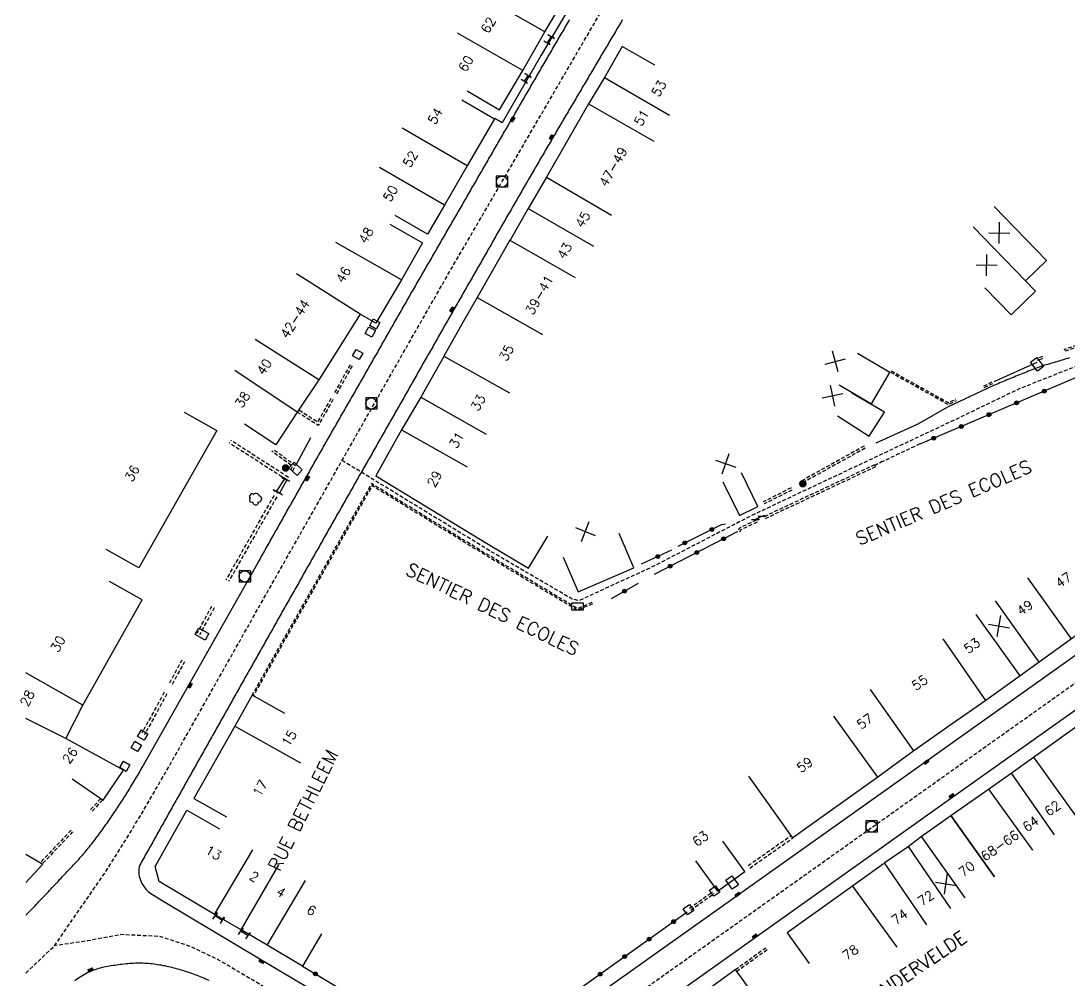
# Model space of a CAD drawing. Header units: millimetres. Extents: x 155999 to 157001, y 123000 to 124001.
# Drawn here: x 155999.3 to 156138.7, y 123463.9 to 123591.4 of the extents above; entities that cross this region are included whole.
import ezdxf
from ezdxf.enums import TextEntityAlignment as Align

# ---------------------------------------------------------------- set-up
doc = ezdxf.new("R2010")
doc.units = ezdxf.units.MM
doc.linetypes.add('DASHED', pattern=[0.75, 0.5, -0.25])
doc.layers.get('0').update_dxf_attribs({"linetype": 'CONTINUOUS'})
for name, color, linetype in [('W0001', 6, 'DASHED'), ('W0008', 7, 'CONTINUOUS'), ('W0017', 7, 'CONTINUOUS'), ('W0100', 7, 'CONTINUOUS'), ('W0105', 7, 'CONTINUOUS'), ('W0112', 1, 'DASHED'), ('W0300', 7, 'CONTINUOUS'), ('W0322', 7, 'CONTINUOUS'), ('W0400', 7, 'CONTINUOUS'), ('W0420', 7, 'CONTINUOUS'), ('W0989', 7, 'CONTINUOUS'), ('W0991', 7, 'CONTINUOUS'), ('W1102', 7, 'CONTINUOUS'), ('W1471', 7, 'CONTINUOUS'), ('W1473', 7, 'CONTINUOUS')]:
    doc.layers.add(name, color=color, linetype=linetype)
doc.styles.get("Standard").update_dxf_attribs({"font": 'romans.shx', "width": 0.85})

# ---------------------------------------------------------------- blocks, each defined once
blk = doc.blocks.new('T400')
for p, q in [((-0.15, 0.3), (0.15, 0.3)), ((-0.15, -0.25), (-0.15, 0.3)), ((-0.15, 0.15), (0.15, 0.15)), ((-0.15, 0), (0.15, 0)), ((0.15, 0.3), (0.15, -0.25)), ((-0.15, -0.15), (0.15, -0.15)), ((-0.15, -0.25), (-0.15, -0.3)), ((-0.15, -0.3), (0.15, -0.3)), ((0.15, -0.3), (0.15, -0.25))]:
    blk.add_line(p, q)
blk = doc.blocks.new('t112o')
at = {"color": 0, "linetype": 'Continuous'}
for p, q in [((-0.5, 0.5), (0.5, 0.5)), ((-0.5, -0.5), (-0.5, 0.5)), ((0.5, 0.5), (0.5, -0.5)), ((0.5, -0.5), (-0.5, -0.5))]:
    blk.add_line(p, q, dxfattribs=at)
blk = doc.blocks.new('T420')
for p, q in [((0.75, 0.75), (-0.75, 0.75)), ((-0.75, 0.75), (-0.75, -0.75)), ((0.75, 0.75), (0.75, -0.75)), ((0.75, -0.75), (-0.75, -0.75))]:
    blk.add_line(p, q)
blk.add_ellipse((0, 0), major_axis=(-0.53, 0.53), ratio=1, start_param=3.926991, end_param=10.210176)
blk = doc.blocks.new('t105o')
for p, q in [((-0.5, 0), (0.5, 0)), ((0.5, 0), (0.2, 0.1)), ((0.5, 0), (0.2, -0.1))]:
    blk.add_line(p, q)
blk = doc.blocks.new('T300')
for p, q in [((-0.8, 0.51), (-0.86, 0.34)), ((-0.86, 0.34), (-0.86, 0.17)), ((-0.86, 0.17), (-0.74, 0.06)), ((-0.69, 0.63), (-0.8, 0.51)), ((-0.8, -0.06), (-0.74, 0.06)), ((-0.74, 0.06), (-0.69, 0.11)), ((-0.57, 0.69), (-0.69, 0.63)), ((-0.46, 0.69), (-0.57, 0.69)), ((-0.29, 0.63), (-0.46, 0.69)), ((-0.29, 0.63), (-0.17, 0.74)), ((-0.23, 0.57), (-0.29, 0.63)), ((-0.17, 0.74), (-0.06, 0.8)), ((-0.06, 0.8), (0.06, 0.8)), ((0.06, 0.8), (0.23, 0.74)), ((0.23, 0.74), (0.34, 0.63)), ((0.34, 0.63), (0.4, 0.51)), ((0.46, 0.46), (0.34, 0.46)), ((0.4, 0.51), (0.4, 0.46)), ((0.57, 0.4), (0.46, 0.46)), ((0.57, 0.4), (0.69, 0.29)), ((0.69, 0.29), (0.74, 0.17)), ((0.74, 0.06), (0.69, -0.17)), ((0.74, 0.17), (0.74, 0.06)), ((-0.8, -0.17), (-0.8, -0.06)), ((-0.8, -0.23), (-0.8, -0.17)), ((-0.74, -0.34), (-0.8, -0.23)), ((-0.69, -0.4), (-0.74, -0.34)), ((-0.51, -0.46), (-0.69, -0.4)), ((-0.4, -0.46), (-0.51, -0.46)), ((-0.4, -0.46), (-0.34, -0.46)), ((-0.34, -0.46), (-0.34, -0.4)), ((-0.34, -0.51), (-0.34, -0.46)), ((-0.29, -0.63), (-0.34, -0.51)), ((-0.17, -0.74), (-0.29, -0.63)), ((-0.06, -0.8), (-0.17, -0.74)), ((0.06, -0.8), (-0.06, -0.8)), ((0.17, -0.74), (0.06, -0.8)), ((0.23, -0.69), (0.17, -0.74)), ((0.29, -0.46), (0.23, -0.46)), ((0.29, -0.63), (0.23, -0.69)), ((0.46, -0.4), (0.29, -0.46)), ((0.34, -0.51), (0.29, -0.63)), ((0.34, -0.51), (0.34, -0.46)), ((0.57, -0.34), (0.46, -0.4)), ((0.63, -0.29), (0.57, -0.34)), ((0.69, -0.17), (0.63, -0.29))]:
    blk.add_line(p, q)
blk = doc.blocks.new('t322o')
at = {"color": 0, "linetype": 'Continuous'}
for radius in [0.25, 0.15]:
    blk.add_circle((0, 0), radius, dxfattribs=at)
blk = doc.blocks.new('t991o')
at = {"color": 0, "linetype": 'Continuous'}
for p, q in [((-1, 1), (1, -1)), ((-1, -1), (1, 1))]:
    blk.add_line(p, q, dxfattribs=at)
blk = doc.blocks.new('T1471')
at = {"color": 0, "linetype": 'Continuous', "flags": 128}
blk.add_lwpolyline([(-0.75, -0.5), (-0.75, 0.5), (0.75, 0.5), (0.75, -0.5), (-0.75, -0.5)], dxfattribs=at)
blk = doc.blocks.new('T1473')
at = {"color": 0, "linetype": 'Continuous', "const_width": 0.5, "flags": 128}
blk.add_lwpolyline([(-0.25, 0, 1), (0.25, 0, 1)], format="xyb", close=True, dxfattribs=at)

msp = doc.modelspace()

# ---------------------------------------------------------------- linework, layer by layer
at = {"layer": 'W0001', "flags": 128}
for points in [[(156000, 123464.8), (156000.07, 123464.88), (156003.8, 123468.44), (156010.58, 123478.25), (156013.06, 123482.19), (156015.21, 123485.69), (156018.73, 123491.77), (156024.06, 123501.22), (156033.45, 123517.84), (156046.12, 123540.17), (156056.33, 123558.06), (156080.98, 123600.37), (156091, 123617.15), (156099.04, 123630.44), (156106.08, 123642.04), (156113.26, 123653.99), (156118.67, 123663.76), (156124.94, 123675.31), (156139.01, 123701.24), (156142.11, 123706.91), (156145.39, 123712.49), (156149.14, 123718.28), (156153.8, 123725.22), (156164.74, 123741.44), (156186.13, 123773.16), (156188.6, 123776.47), (156193.54, 123781.4), (156214.98, 123801.5), (156232.96, 123818.35)], [(156061.06, 123445.58), (156069.87, 123453.91), (156193.45, 123541.7), (156202.75, 123548.31), (156211.27, 123554.37), (156222.01, 123563.18), (156249.17, 123586.08), (156329.68, 123654.66)], [(156389.19, 123581.21), (156352.16, 123537.76), (156342.91, 123528.25), (156332.6, 123516.46), (156321.86, 123503.27), (156320.06, 123501.84), (156317.56, 123500.25), (156295.53, 123488.51), (156276.03, 123478.06), (156244.54, 123461.18), (156233.83, 123455.43), (156229.09, 123452.89), (156223.38, 123448.91), (156216.25, 123443.87), (156209.17, 123438.65), (156198.48, 123429.75), (156190.7, 123423.37), (156172.83, 123412.22), (156169.44, 123411.24), (156164.87, 123411.21), (156162.29, 123411.8), (156103.11, 123425.46), (156099.05, 123426.52), (156069.15, 123440.79), (156025.55, 123466.58), (156021.83, 123468.35), (156017.82, 123469.66), (156012.61, 123469.91), (156008.18, 123469.07), (156003.8, 123468.44)], [(156208.88, 123552.67), (156201.54, 123561.05), (156195.98, 123566.94), (156193.19, 123569.89), (156182.83, 123578.07), (156181.57, 123577.31), (156179.66, 123575.18), (156177.1, 123571.96), (156173.87, 123567.65), (156171.36, 123563.89), (156168.75, 123560.34), (156166.75, 123557.79), (156165.67, 123556.54), (156162.19, 123554.42), (156144.2, 123547.29), (156132.05, 123542.47), (156123.4, 123538.31), (156096.77, 123525.77), (156083.06, 123518.7), (156073.49, 123514.3), (156072.64, 123514.52), (156062.33, 123520.55), (156042.02, 123532.96)]]:
    msp.add_lwpolyline(points, dxfattribs=at)
at = {"layer": 'W0008', "flags": 128}
for points in [[(156000, 123472.49), (156000.86, 123473.4), (156001.04, 123473.58), (156001.21, 123473.76), (156001.39, 123473.94), (156001.56, 123474.12), (156001.73, 123474.3), (156001.91, 123474.48), (156002.08, 123474.66), (156002.25, 123474.85), (156002.42, 123475.03), (156002.6, 123475.21), (156002.77, 123475.39), (156002.94, 123475.57), (156003.11, 123475.76), (156003.29, 123475.94), (156003.46, 123476.12), (156003.63, 123476.3), (156003.8, 123476.49), (156003.97, 123476.67), (156004.14, 123476.85), (156004.31, 123477.04), (156004.48, 123477.22), (156004.66, 123477.41), (156004.82, 123477.58), (156004.99, 123477.76), (156005.16, 123477.94), (156005.33, 123478.12), (156005.5, 123478.3), (156005.67, 123478.48), (156005.83, 123478.66), (156006, 123478.84), (156006.17, 123479.01), (156006.34, 123479.19), (156006.51, 123479.37), (156006.67, 123479.55), (156006.84, 123479.73), (156007.01, 123479.92), (156007.17, 123480.1), (156007.33, 123480.28), (156007.5, 123480.47), (156007.66, 123480.65), (156007.82, 123480.84), (156007.98, 123481.03), (156008.13, 123481.22), (156008.29, 123481.41), (156008.44, 123481.6), (156008.59, 123481.79), (156008.75, 123481.98), (156008.9, 123482.17), (156009.05, 123482.37), (156009.2, 123482.56), (156009.34, 123482.76), (156009.49, 123482.95), (156009.64, 123483.15), (156009.78, 123483.35), (156009.93, 123483.54), (156010.07, 123483.74), (156010.22, 123483.94), (156010.36, 123484.14), (156010.5, 123484.34), (156010.64, 123484.54), (156010.78, 123484.74), (156010.92, 123484.94), (156011.06, 123485.14), (156011.2, 123485.34), (156011.34, 123485.55), (156011.48, 123485.75), (156011.61, 123485.95), (156011.75, 123486.16), (156011.89, 123486.37), (156012.03, 123486.58), (156012.17, 123486.79), (156012.31, 123486.99), (156012.45, 123487.2), (156012.58, 123487.41), (156012.72, 123487.63), (156012.86, 123487.84), (156012.99, 123488.05), (156013.13, 123488.26), (156013.26, 123488.47), (156013.39, 123488.68), (156013.53, 123488.9), (156013.66, 123489.11), (156013.79, 123489.32), (156013.92, 123489.54), (156014.05, 123489.75), (156014.18, 123489.97), (156014.31, 123490.18), (156014.44, 123490.4), (156014.57, 123490.61), (156014.7, 123490.83), (156014.82, 123491.04), (156014.95, 123491.26), (156015.08, 123491.48), (156015.2, 123491.69), (156015.33, 123491.91), (156015.45, 123492.13), (156030.89, 123519.41), (156031.01, 123519.63), (156031.13, 123519.85), (156031.25, 123520.07), (156031.38, 123520.29), (156031.5, 123520.51), (156031.62, 123520.73), (156031.75, 123520.95), (156031.87, 123521.17), (156031.99, 123521.39), (156032.11, 123521.61), (156032.24, 123521.83), (156032.36, 123522.04), (156032.48, 123522.26), (156032.61, 123522.48), (156032.73, 123522.7), (156032.85, 123522.92), (156032.98, 123523.14), (156033.1, 123523.36), (156033.22, 123523.58), (156033.35, 123523.8), (156033.47, 123524.02), (156033.59, 123524.24), (156033.72, 123524.46), (156033.84, 123524.68), (156033.96, 123524.89), (156034.09, 123525.11), (156034.21, 123525.33), (156034.33, 123525.55), (156034.46, 123525.77), (156034.58, 123525.99), (156034.7, 123526.21), (156034.83, 123526.43), (156034.95, 123526.65), (156035.07, 123526.87), (156035.2, 123527.08), (156035.32, 123527.3), (156035.45, 123527.52), (156035.57, 123527.74), (156035.69, 123527.96), (156035.82, 123528.18), (156035.94, 123528.4), (156036.06, 123528.62), (156036.19, 123528.84), (156036.31, 123529.06), (156036.44, 123529.27), (156036.56, 123529.49), (156036.68, 123529.71), (156036.81, 123529.93), (156036.93, 123530.15), (156037.06, 123530.37), (156037.18, 123530.59), (156037.3, 123530.81), (156037.43, 123531.02), (156037.55, 123531.24), (156037.68, 123531.46), (156037.8, 123531.68), (156037.92, 123531.9), (156038.05, 123532.12), (156038.17, 123532.33), (156038.29, 123532.55), (156038.42, 123532.77), (156038.54, 123532.98), (156038.66, 123533.2), (156038.79, 123533.42), (156038.91, 123533.64), (156039.03, 123533.85), (156039.16, 123534.07), (156039.28, 123534.29), (156039.41, 123534.5), (156039.53, 123534.72), (156039.65, 123534.94), (156039.78, 123535.15), (156039.9, 123535.37), (156040.02, 123535.59), (156040.15, 123535.81), (156040.27, 123536.02), (156040.4, 123536.24), (156040.52, 123536.46), (156040.64, 123536.67), (156040.77, 123536.89), (156040.89, 123537.11), (156041.02, 123537.32), (156041.14, 123537.54), (156041.26, 123537.76), (156041.39, 123537.97), (156041.51, 123538.19), (156041.64, 123538.41), (156041.76, 123538.62), (156041.88, 123538.84), (156042.01, 123539.06), (156042.13, 123539.27), (156042.26, 123539.49), (156042.38, 123539.71), (156042.5, 123539.92), (156042.63, 123540.14), (156042.75, 123540.36), (156042.88, 123540.57), (156043, 123540.79), (156043.13, 123541.01), (156043.25, 123541.23), (156043.37, 123541.44), (156043.5, 123541.66), (156043.62, 123541.88), (156043.75, 123542.09), (156043.87, 123542.31), (156043.99, 123542.53), (156044.12, 123542.74), (156044.24, 123542.96), (156044.37, 123543.18), (156044.49, 123543.39), (156044.61, 123543.61), (156044.74, 123543.83), (156044.86, 123544.04), (156044.99, 123544.26), (156045.11, 123544.48), (156045.24, 123544.69), (156045.36, 123544.91), (156045.48, 123545.13), (156045.61, 123545.34), (156045.73, 123545.56), (156045.85, 123545.78), (156045.98, 123545.99), (156046.1, 123546.21), (156046.22, 123546.43), (156046.35, 123546.64), (156046.47, 123546.86), (156046.59, 123547.07), (156046.72, 123547.29), (156046.84, 123547.5), (156046.96, 123547.72), (156047.09, 123547.94), (156047.21, 123548.15), (156047.33, 123548.37), (156047.46, 123548.58), (156047.58, 123548.8), (156047.7, 123549.02), (156047.82, 123549.23), (156047.95, 123549.45), (156048.07, 123549.66), (156048.19, 123549.88), (156048.32, 123550.1), (156048.44, 123550.31), (156048.56, 123550.53), (156048.69, 123550.74), (156048.81, 123550.96), (156048.93, 123551.17), (156049.05, 123551.39), (156049.18, 123551.61), (156049.3, 123551.82), (156049.42, 123552.04), (156049.55, 123552.25), (156049.67, 123552.47), (156049.79, 123552.68), (156049.92, 123552.9), (156050.04, 123553.12), (156050.16, 123553.33), (156050.29, 123553.55), (156050.41, 123553.76), (156050.53, 123553.98), (156050.66, 123554.19), (156050.78, 123554.41), (156050.91, 123554.62), (156051.03, 123554.84), (156051.15, 123555.06), (156051.28, 123555.27), (156051.4, 123555.49), (156051.53, 123555.7), (156051.65, 123555.92), (156051.78, 123556.14), (156051.9, 123556.35), (156052.03, 123556.57), (156052.15, 123556.78), (156052.28, 123557), (156052.4, 123557.22), (156052.53, 123557.43), (156052.65, 123557.65), (156052.77, 123557.87), (156052.9, 123558.08), (156053.02, 123558.3), (156053.15, 123558.52), (156053.27, 123558.73), (156053.4, 123558.95), (156053.52, 123559.16), (156053.65, 123559.38), (156053.77, 123559.6), (156053.9, 123559.81), (156054.02, 123560.03), (156054.15, 123560.25), (156054.27, 123560.46), (156054.4, 123560.68), (156054.52, 123560.89), (156054.65, 123561.11), (156054.77, 123561.33), (156054.9, 123561.54), (156055.02, 123561.76), (156055.14, 123561.98), (156055.27, 123562.19), (156055.39, 123562.41), (156055.52, 123562.62), (156055.64, 123562.84), (156055.77, 123563.06), (156055.89, 123563.27), (156056.02, 123563.49), (156056.14, 123563.71), (156056.27, 123563.92), (156056.39, 123564.14), (156056.52, 123564.35), (156056.64, 123564.57), (156056.77, 123564.79), (156056.89, 123565), (156057.02, 123565.22), (156057.14, 123565.44), (156057.27, 123565.65), (156057.39, 123565.87), (156057.52, 123566.08), (156057.64, 123566.3), (156057.77, 123566.52), (156057.89, 123566.73), (156058.02, 123566.95), (156058.14, 123567.17), (156058.26, 123567.38), (156058.39, 123567.6), (156058.51, 123567.81), (156058.64, 123568.03), (156058.76, 123568.25), (156058.89, 123568.46), (156059.01, 123568.68), (156059.14, 123568.9), (156059.26, 123569.11), (156059.39, 123569.33), (156059.51, 123569.54), (156059.64, 123569.76), (156059.76, 123569.98), (156059.89, 123570.19), (156060.01, 123570.41), (156060.14, 123570.62), (156060.26, 123570.84), (156060.39, 123571.06), (156060.51, 123571.27), (156060.64, 123571.49), (156060.76, 123571.71), (156060.89, 123571.92), (156061.01, 123572.14), (156061.14, 123572.35), (156061.26, 123572.57), (156061.39, 123572.79), (156061.51, 123573), (156061.64, 123573.22), (156061.76, 123573.43), (156061.89, 123573.65), (156062.01, 123573.87), (156062.14, 123574.08), (156062.26, 123574.3), (156062.39, 123574.52), (156062.51, 123574.73), (156062.64, 123574.95), (156062.76, 123575.16), (156062.89, 123575.38), (156063.01, 123575.6), (156063.14, 123575.81), (156063.26, 123576.03), (156063.39, 123576.24), (156063.51, 123576.46), (156063.64, 123576.68), (156063.76, 123576.89), (156063.89, 123577.11), (156064.01, 123577.32), (156064.14, 123577.54), (156064.26, 123577.76), (156064.39, 123577.97), (156064.51, 123578.19), (156064.64, 123578.4), (156064.76, 123578.62), (156064.89, 123578.84), (156065.02, 123579.05), (156065.14, 123579.27), (156065.27, 123579.48), (156065.39, 123579.7), (156065.52, 123579.92), (156065.64, 123580.13), (156065.77, 123580.35), (156065.89, 123580.56), (156066.02, 123580.78), (156066.14, 123581), (156066.27, 123581.21), (156066.39, 123581.43), (156066.52, 123581.64), (156066.64, 123581.86), (156066.77, 123582.08), (156066.89, 123582.29), (156067.02, 123582.51), (156067.14, 123582.72), (156067.27, 123582.94), (156067.4, 123583.16), (156067.52, 123583.37), (156067.65, 123583.59), (156067.77, 123583.8), (156067.9, 123584.02), (156068.02, 123584.24), (156068.15, 123584.45), (156068.27, 123584.67), (156068.4, 123584.88), (156068.52, 123585.1), (156068.65, 123585.32), (156068.77, 123585.53), (156068.9, 123585.75), (156069.03, 123585.96), (156069.15, 123586.18), (156069.28, 123586.39), (156069.4, 123586.61), (156069.53, 123586.83), (156069.65, 123587.04), (156069.78, 123587.26), (156069.9, 123587.47), (156070.03, 123587.69), (156070.16, 123587.91), (156070.28, 123588.12), (156070.41, 123588.34), (156070.53, 123588.55), (156070.66, 123588.77), (156070.78, 123588.98), (156070.91, 123589.2), (156071.03, 123589.42), (156071.16, 123589.63), (156071.29, 123589.85), (156071.41, 123590.06), (156071.54, 123590.28), (156071.66, 123590.49), (156071.79, 123590.71), (156071.91, 123590.93), (156072.04, 123591.14), (156072.17, 123591.36), (156072.29, 123591.57)], [(156079.29, 123591.54), (156079.17, 123591.33), (156079.04, 123591.11), (156078.91, 123590.9), (156078.79, 123590.68), (156078.66, 123590.47), (156078.53, 123590.26), (156078.41, 123590.04), (156078.28, 123589.83), (156078.15, 123589.61), (156078.02, 123589.4), (156077.9, 123589.18), (156077.77, 123588.97), (156077.64, 123588.76), (156077.52, 123588.54), (156077.39, 123588.33), (156077.26, 123588.11), (156077.14, 123587.9), (156077.01, 123587.69), (156076.88, 123587.47), (156076.76, 123587.26), (156076.63, 123587.04), (156076.5, 123586.83), (156076.38, 123586.61), (156076.25, 123586.4), (156076.12, 123586.19), (156076, 123585.97), (156075.87, 123585.76), (156075.74, 123585.54), (156075.62, 123585.33), (156075.49, 123585.12), (156075.37, 123584.9), (156075.24, 123584.69), (156075.11, 123584.47), (156074.99, 123584.26), (156074.86, 123584.04), (156074.73, 123583.83), (156074.61, 123583.62), (156074.48, 123583.4), (156074.35, 123583.19), (156074.23, 123582.97), (156074.1, 123582.76), (156073.97, 123582.54), (156073.85, 123582.33), (156073.72, 123582.11), (156073.59, 123581.9), (156073.47, 123581.69), (156073.34, 123581.47), (156073.21, 123581.26), (156073.09, 123581.04), (156072.96, 123580.83), (156072.83, 123580.61), (156072.71, 123580.4), (156072.58, 123580.19), (156072.45, 123579.97), (156072.33, 123579.76), (156072.2, 123579.54), (156072.08, 123579.33), (156071.95, 123579.11), (156071.82, 123578.9), (156071.7, 123578.68), (156071.57, 123578.47), (156071.44, 123578.25), (156071.32, 123578.04), (156071.19, 123577.83), (156071.07, 123577.61), (156070.94, 123577.4), (156070.81, 123577.18), (156070.69, 123576.97), (156070.56, 123576.75), (156070.44, 123576.54), (156070.31, 123576.32), (156070.18, 123576.11), (156070.06, 123575.89), (156069.93, 123575.68), (156069.81, 123575.46), (156069.68, 123575.25), (156069.55, 123575.03), (156069.43, 123574.82), (156069.3, 123574.6), (156069.18, 123574.39), (156069.05, 123574.17), (156068.93, 123573.96), (156068.8, 123573.74), (156068.68, 123573.53), (156068.55, 123573.31), (156068.42, 123573.1), (156068.3, 123572.88), (156068.17, 123572.67), (156068.05, 123572.45), (156067.92, 123572.24), (156067.8, 123572.02), (156067.67, 123571.81), (156067.55, 123571.59), (156067.42, 123571.38), (156067.3, 123571.16), (156067.17, 123570.94), (156067.05, 123570.73), (156066.92, 123570.51), (156066.79, 123570.29), (156066.67, 123570.08), (156066.54, 123569.86), (156066.42, 123569.64), (156066.29, 123569.42), (156066.17, 123569.21), (156066.04, 123568.99), (156065.92, 123568.77), (156065.79, 123568.56), (156065.67, 123568.34), (156065.54, 123568.12), (156065.41, 123567.91), (156065.29, 123567.69), (156065.16, 123567.47), (156065.04, 123567.25), (156064.91, 123567.04), (156064.79, 123566.82), (156064.66, 123566.6), (156064.54, 123566.38), (156064.41, 123566.17), (156064.29, 123565.95), (156064.16, 123565.73), (156064.04, 123565.52), (156063.91, 123565.3), (156063.79, 123565.08), (156063.66, 123564.86), (156063.54, 123564.65), (156063.41, 123564.43), (156063.29, 123564.21), (156063.16, 123563.99), (156063.04, 123563.78), (156062.92, 123563.56), (156062.79, 123563.34), (156062.67, 123563.12), (156062.54, 123562.91), (156062.42, 123562.69), (156062.29, 123562.47), (156062.17, 123562.25), (156062.04, 123562.04), (156061.92, 123561.82), (156061.79, 123561.6), (156061.67, 123561.38), (156061.54, 123561.17), (156061.42, 123560.95), (156061.3, 123560.73), (156061.17, 123560.51), (156061.05, 123560.3), (156060.92, 123560.08), (156060.8, 123559.86), (156060.67, 123559.64), (156060.55, 123559.43), (156060.42, 123559.21), (156060.3, 123558.99), (156060.18, 123558.77), (156060.05, 123558.56), (156059.93, 123558.34), (156059.8, 123558.12), (156059.68, 123557.9), (156059.55, 123557.69), (156059.43, 123557.47), (156059.31, 123557.25), (156059.18, 123557.03), (156059.06, 123556.81), (156058.93, 123556.6), (156058.81, 123556.38), (156058.68, 123556.16), (156058.56, 123555.94), (156058.44, 123555.73), (156058.31, 123555.51), (156058.19, 123555.29), (156058.06, 123555.07), (156057.94, 123554.86), (156057.81, 123554.64), (156057.69, 123554.42), (156057.57, 123554.2), (156057.44, 123553.98), (156057.32, 123553.77), (156057.19, 123553.55), (156057.07, 123553.33), (156056.94, 123553.11), (156056.82, 123552.9), (156056.7, 123552.68), (156056.57, 123552.46), (156056.45, 123552.24), (156056.32, 123552.03), (156056.2, 123551.81), (156056.07, 123551.59), (156055.95, 123551.37), (156055.82, 123551.15), (156055.7, 123550.93), (156055.57, 123550.71), (156055.45, 123550.5), (156055.32, 123550.28), (156055.2, 123550.06), (156055.07, 123549.84), (156054.95, 123549.62), (156054.82, 123549.4), (156054.7, 123549.18), (156054.57, 123548.96), (156054.45, 123548.74), (156054.32, 123548.52), (156054.2, 123548.3), (156054.08, 123548.08), (156053.95, 123547.86), (156053.83, 123547.64), (156053.7, 123547.42), (156053.58, 123547.2), (156053.45, 123546.98), (156053.33, 123546.76), (156053.2, 123546.54), (156053.08, 123546.33), (156052.95, 123546.11), (156052.83, 123545.89), (156052.7, 123545.67), (156052.58, 123545.45), (156052.45, 123545.23), (156052.33, 123545.01), (156052.2, 123544.79), (156052.08, 123544.57), (156051.96, 123544.35), (156051.83, 123544.13), (156051.71, 123543.91), (156051.58, 123543.69), (156051.46, 123543.47), (156051.33, 123543.25), (156051.21, 123543.04), (156051.09, 123542.82), (156050.96, 123542.6), (156050.84, 123542.38), (156050.71, 123542.17), (156050.59, 123541.95), (156050.47, 123541.73), (156050.34, 123541.51), (156050.22, 123541.3), (156050.1, 123541.08), (156049.97, 123540.86), (156049.85, 123540.64), (156049.72, 123540.42), (156049.6, 123540.21), (156049.48, 123539.99), (156049.35, 123539.77), (156049.23, 123539.55), (156049.11, 123539.34), (156048.98, 123539.12), (156048.86, 123538.9), (156048.73, 123538.68), (156048.61, 123538.47), (156048.49, 123538.25), (156048.36, 123538.03), (156048.24, 123537.81), (156048.12, 123537.6), (156047.99, 123537.38), (156047.87, 123537.16), (156047.74, 123536.94), (156047.62, 123536.73), (156047.5, 123536.51), (156047.37, 123536.29), (156047.25, 123536.07), (156047.13, 123535.86), (156047, 123535.64), (156046.88, 123535.42), (156046.75, 123535.2), (156046.63, 123534.99), (156046.51, 123534.77), (156046.38, 123534.55), (156046.26, 123534.33), (156046.14, 123534.11), (156046.01, 123533.9), (156045.89, 123533.68), (156045.76, 123533.46), (156045.64, 123533.24), (156045.52, 123533.03), (156045.39, 123532.81), (156045.27, 123532.59), (156045.15, 123532.37), (156045.02, 123532.16), (156044.9, 123531.94), (156044.77, 123531.72), (156044.65, 123531.5), (156044.53, 123531.29), (156044.4, 123531.07), (156044.28, 123530.85), (156044.16, 123530.63), (156044.03, 123530.42), (156043.91, 123530.2), (156043.78, 123529.98), (156043.66, 123529.76), (156043.54, 123529.54), (156043.41, 123529.33), (156043.29, 123529.11), (156043.17, 123528.89), (156043.04, 123528.67), (156042.92, 123528.46), (156042.8, 123528.24), (156042.67, 123528.02), (156042.55, 123527.8), (156042.42, 123527.59), (156042.3, 123527.37), (156042.18, 123527.15), (156042.05, 123526.93), (156041.93, 123526.72), (156041.81, 123526.5), (156041.68, 123526.28), (156041.56, 123526.06), (156041.44, 123525.84), (156041.31, 123525.63), (156041.19, 123525.41), (156041.07, 123525.19), (156040.94, 123524.97), (156040.82, 123524.76), (156040.69, 123524.54), (156040.57, 123524.32), (156040.45, 123524.1), (156040.32, 123523.89), (156040.2, 123523.67), (156040.08, 123523.45), (156039.95, 123523.23), (156039.83, 123523.01), (156039.71, 123522.8), (156039.58, 123522.58), (156039.46, 123522.36), (156039.34, 123522.14), (156039.21, 123521.93), (156039.09, 123521.71), (156038.97, 123521.49), (156038.84, 123521.27), (156038.72, 123521.05), (156038.6, 123520.84), (156038.47, 123520.62), (156038.35, 123520.4), (156038.23, 123520.18), (156038.1, 123519.96), (156037.98, 123519.75), (156037.86, 123519.53), (156037.73, 123519.31), (156037.61, 123519.09), (156037.49, 123518.88), (156037.36, 123518.66), (156037.24, 123518.44), (156037.12, 123518.22), (156036.99, 123518), (156036.87, 123517.79), (156036.75, 123517.57), (156036.62, 123517.35), (156036.5, 123517.13), (156036.38, 123516.91), (156036.26, 123516.7), (156036.13, 123516.48), (156036.01, 123516.26), (156035.89, 123516.04), (156035.76, 123515.82), (156035.64, 123515.61), (156035.52, 123515.39), (156035.39, 123515.17), (156035.27, 123514.95), (156035.15, 123514.73), (156035.02, 123514.52), (156034.9, 123514.3), (156034.78, 123514.08), (156034.65, 123513.86), (156034.53, 123513.64), (156034.41, 123513.43), (156034.28, 123513.21), (156034.16, 123512.99), (156034.04, 123512.77), (156033.92, 123512.55), (156033.79, 123512.34), (156033.67, 123512.12), (156033.55, 123511.9), (156033.42, 123511.68), (156033.3, 123511.46), (156033.18, 123511.24), (156033.05, 123511.03), (156032.93, 123510.81), (156032.81, 123510.59), (156032.68, 123510.37), (156032.56, 123510.15), (156032.44, 123509.94), (156032.32, 123509.72), (156032.19, 123509.5), (156032.07, 123509.28), (156031.95, 123509.06), (156031.82, 123508.85), (156031.7, 123508.63), (156031.58, 123508.41), (156031.45, 123508.19), (156031.33, 123507.97), (156031.21, 123507.76), (156031.09, 123507.54), (156030.96, 123507.32), (156030.84, 123507.1), (156030.72, 123506.88), (156030.59, 123506.67), (156030.47, 123506.45), (156030.35, 123506.23), (156030.22, 123506.01), (156030.1, 123505.79), (156029.98, 123505.57), (156029.86, 123505.36), (156029.73, 123505.14), (156029.61, 123504.92), (156029.49, 123504.7), (156029.36, 123504.48), (156029.24, 123504.27), (156029.12, 123504.05), (156029, 123503.83), (156028.87, 123503.61), (156028.75, 123503.39), (156028.63, 123503.17), (156028.5, 123502.96), (156028.38, 123502.74), (156028.26, 123502.52), (156028.13, 123502.3), (156028.01, 123502.08), (156027.89, 123501.87), (156027.77, 123501.65), (156027.64, 123501.43), (156027.52, 123501.21), (156027.4, 123500.99), (156027.27, 123500.77), (156027.15, 123500.56), (156027.03, 123500.34), (156026.91, 123500.12), (156026.78, 123499.9), (156026.66, 123499.68), (156026.54, 123499.47), (156026.42, 123499.25), (156026.29, 123499.03), (156026.17, 123498.81), (156026.05, 123498.59), (156025.92, 123498.37), (156025.8, 123498.16), (156025.68, 123497.94), (156025.56, 123497.72), (156025.43, 123497.5), (156025.31, 123497.28), (156025.19, 123497.07), (156025.06, 123496.85), (156024.94, 123496.63), (156024.82, 123496.41), (156024.7, 123496.19), (156024.57, 123495.97), (156024.45, 123495.76), (156024.33, 123495.54), (156024.21, 123495.32), (156024.08, 123495.1), (156023.96, 123494.88), (156023.84, 123494.66), (156023.71, 123494.45), (156023.59, 123494.23), (156023.47, 123494.01), (156023.35, 123493.79), (156023.22, 123493.57), (156023.1, 123493.36), (156022.98, 123493.14), (156022.86, 123492.92), (156022.73, 123492.7), (156022.61, 123492.48), (156022.49, 123492.26), (156022.36, 123492.05), (156022.24, 123491.83), (156022.12, 123491.61), (156022, 123491.39), (156021.87, 123491.17), (156021.75, 123490.95), (156021.63, 123490.74), (156021.51, 123490.52), (156021.38, 123490.3), (156021.26, 123490.08), (156021.14, 123489.86), (156021.02, 123489.64), (156020.89, 123489.43), (156020.77, 123489.21), (156020.65, 123488.99), (156020.53, 123488.77), (156020.4, 123488.55), (156020.28, 123488.33), (156020.16, 123488.12), (156020.03, 123487.9), (156019.91, 123487.68), (156019.79, 123487.46), (156019.67, 123487.24), (156019.54, 123487.02), (156019.42, 123486.81), (156019.3, 123486.59), (156019.18, 123486.37), (156019.05, 123486.15), (156018.93, 123485.93), (156018.81, 123485.71), (156018.69, 123485.5), (156018.56, 123485.28), (156018.44, 123485.06), (156018.32, 123484.84), (156018.2, 123484.62), (156018.07, 123484.4), (156017.95, 123484.19), (156017.83, 123483.97), (156017.71, 123483.75), (156017.58, 123483.53), (156017.46, 123483.31), (156017.34, 123483.09), (156017.22, 123482.87), (156017.09, 123482.66), (156016.97, 123482.44), (156016.85, 123482.22), (156016.73, 123482), (156016.6, 123481.78), (156016.48, 123481.56), (156016.36, 123481.35), (156016.24, 123481.13), (156016.12, 123480.91), (156015.99, 123480.69), (156015.87, 123480.47), (156015.75, 123480.25), (156015.63, 123480.04), (156015.5, 123479.82), (156015.38, 123479.6), (156015.26, 123479.38), (156015.14, 123479.16), (156015.07, 123478.91), (156015.02, 123478.66), (156015, 123478.41), (156015, 123478.16), (156015.02, 123477.91), (156015.07, 123477.66), (156015.13, 123477.41), (156015.22, 123477.17), (156015.31, 123476.95), (156015.41, 123476.73), (156015.53, 123476.52), (156015.66, 123476.32), (156015.8, 123476.13), (156015.96, 123475.95), (156016.12, 123475.78), (156016.3, 123475.61), (156016.49, 123475.45), (156018.35, 123474.3), (156031.08, 123466.71), (156056.99, 123451.31)], [(156061.81, 123451.84), (156202.64, 123551.91)], [(156138.75, 123546.6), (156138.51, 123546.53), (156138.27, 123546.46), (156138.03, 123546.38), (156137.79, 123546.31), (156137.55, 123546.24), (156137.31, 123546.16), (156137.07, 123546.09), (156136.83, 123546.02), (156136.59, 123545.95), (156136.36, 123545.88), (156136.12, 123545.81), (156135.88, 123545.74), (156135.65, 123545.68), (156135.41, 123545.61), (156135.17, 123545.53), (156134.94, 123545.46), (156134.7, 123545.37), (156134.46, 123545.28), (156134.22, 123545.19), (156133.98, 123545.1), (156133.75, 123545.01), (156133.51, 123544.91), (156133.27, 123544.82), (156133.04, 123544.72), (156132.8, 123544.63), (156132.56, 123544.53), (156132.32, 123544.43), (156132.09, 123544.34), (156131.85, 123544.24), (156131.61, 123544.15), (156131.38, 123544.05), (156131.14, 123543.95), (156130.9, 123543.85), (156130.67, 123543.76), (156130.43, 123543.66), (156130.19, 123543.56), (156129.96, 123543.46), (156129.72, 123543.36), (156129.49, 123543.26), (156129.25, 123543.16), (156129.01, 123543.06), (156128.78, 123542.96), (156128.54, 123542.86), (156122.51, 123540.06), (156118.59, 123537.8), (156112.99, 123535.26)], [(156070.98, 123451.03), (156123.53, 123488.47), (156185.63, 123532.46)], [(156024.34, 123463.79), (156024.12, 123463.9), (156023.89, 123464), (156023.66, 123464.1), (156023.44, 123464.2), (156023.21, 123464.3), (156022.98, 123464.39), (156022.75, 123464.48), (156022.51, 123464.57), (156022.28, 123464.66), (156022.05, 123464.74), (156021.81, 123464.82), (156021.58, 123464.9), (156021.34, 123464.97), (156021.1, 123465.05), (156020.87, 123465.12), (156020.63, 123465.19), (156020.4, 123465.26), (156020.16, 123465.33), (156019.92, 123465.39), (156019.68, 123465.45), (156019.44, 123465.52), (156019.21, 123465.57), (156018.97, 123465.63), (156018.73, 123465.68), (156018.49, 123465.74), (156018.25, 123465.78), (156018, 123465.83), (156017.76, 123465.87), (156017.52, 123465.91), (156017.28, 123465.95), (156017.03, 123465.98), (156016.79, 123466.01), (156016.54, 123466.04), (156016.29, 123466.06), (156016.04, 123466.08), (156015.79, 123466.09), (156015.54, 123466.1), (156015.29, 123466.11), (156015.04, 123466.11), (156014.8, 123466.1), (156014.55, 123466.1), (156014.3, 123466.09), (156014.05, 123466.07), (156013.8, 123466.05), (156013.55, 123466.03), (156013.31, 123466.01), (156013.06, 123465.98), (156012.81, 123465.96), (156012.56, 123465.93), (156012.31, 123465.89), (156012.07, 123465.86), (156011.82, 123465.82), (156011.58, 123465.79), (156011.33, 123465.75), (156011.09, 123465.71), (156010.85, 123465.67), (156010.6, 123465.62), (156010.36, 123465.57), (156010.12, 123465.52), (156009.88, 123465.46), (156009.64, 123465.4), (156009.41, 123465.33), (156009.17, 123465.25), (156008.94, 123465.17), (156008.71, 123465.07), (156008.48, 123464.97), (156008.24, 123464.86), (156008.01, 123464.74), (156007.79, 123464.62), (156007.57, 123464.49), (156007.35, 123464.36), (156007.13, 123464.22), (156006.92, 123464.07), (156006.71, 123463.93), (156006.51, 123463.77)]]:
    msp.add_lwpolyline(points, dxfattribs=at)
at = {"layer": 'W0017', "flags": 128}
msp.add_lwpolyline([(156074.77, 123597.96), (156074.98, 123597.8), (156068.52, 123586.85), (156063.31, 123577.83), (156062.36, 123578.41)], dxfattribs=at)
at = {"layer": 'W0100', "flags": 128}
for points in [[(156058.67, 123582.09), (156062.98, 123579.56), (156066.06, 123584.8), (156069.01, 123589.95), (156071.61, 123594.34), (156074.1, 123598.58), (156075.8, 123601.39), (156071.52, 123603.98)], [(156083.62, 123585.5), (156079.29, 123588.01), (156076.9, 123583.88), (156074.8, 123580.37), (156069.21, 123570.62), (156066.77, 123566.44), (156064.37, 123562.25)], [(156069.82, 123589.33), (156069.28, 123588.51)], [(156066.76, 123584.18), (156066.25, 123583.38)], [(156057.95, 123580.89), (156062.28, 123578.39), (156058.67, 123572.14), (156055.64, 123566.92), (156053.4, 123563.03), (156049.07, 123565.53)], [(156048.37, 123564.38), (156052.72, 123561.91), (156049.92, 123556.98), (156046.54, 123551.22), (156044.45, 123552.43), (156038.93, 123543.69), (156036.08, 123539.39), (156033.22, 123535.03), (156029.04, 123537.77)], [(156064.35, 123562.26), (156060.01, 123554.64), (156058.29, 123551.7), (156055.57, 123546.83)], [(156135.69, 123559.56), (156132.91, 123556.86), (156134.24, 123555.49), (156130.99, 123552.33), (156127.5, 123555.91)], [(156055.57, 123546.79), (156052.48, 123541.36), (156049.95, 123537.03), (156046.51, 123530.93), (156061.45, 123521.83), (156066.81, 123518.62), (156069.37, 123522.91)], [(156108.12, 123543.02), (156112.43, 123540.5), (156114.87, 123544.67), (156110.55, 123547.2)], [(156107.92, 123538.91), (156112.12, 123536.21), (156114.15, 123539.37), (156109.79, 123541.91)], [(156021.02, 123539.4), (156025.37, 123536.94), (156015.02, 123518.66), (156010.67, 123521.13)], [(156174.33, 123534.25), (156169.4, 123530.78), (156164.36, 123527.25), (156159.44, 123523.76), (156145.02, 123513.51), (156139.02, 123509.22), (156134.71, 123506.16), (156132.17, 123504.34), (156127.64, 123501.03), (156123.14, 123497.92), (156118.07, 123494.34), (156113.25, 123490.85), (156101.98, 123482.77), (156101.93, 123482.83)], [(156092.67, 123530.13), (156094.86, 123525.63), (156097.32, 123526.83), (156095.14, 123531.33)], [(156033.32, 123528.81), (156034.4, 123530.52)], [(156034.67, 123530.37), (156033.7, 123528.59)], [(156097.87, 123525.56), (156096.98, 123525.13)], [(156071.44, 123520.08), (156073.41, 123515.48), (156080.84, 123518.67), (156078.88, 123523.26)], [(156006.13, 123490.63), (156010.25, 123487.79), (156012.98, 123491.76), (156005.31, 123495.97), (156007.56, 123500.44), (156015.45, 123514.41), (156011.1, 123516.87)], [(156034.44, 123499.33), (156030.07, 123501.76), (156027.78, 123497.64), (156022.32, 123488.03), (156026.67, 123485.56)], [(156114.09, 123479.46), (156117.29, 123481.64), (156119.04, 123482.94), (156122.98, 123485.75), (156127.99, 123489.25), (156130.97, 123491.39), (156133.97, 123493.5), (156143.94, 123500.64)], [(156039.3, 123470.03), (156036.76, 123465.72), (156032.06, 123468.49), (156028.61, 123470.55), (156025.08, 123472.58), (156017.69, 123476.96), (156017.18, 123478.99), (156021.39, 123486.44), (156025.74, 123483.97)], [(156089.01, 123479.74), (156091.93, 123475.68), (156095.58, 123478.3), (156092.67, 123482.36)], [(156000, 123480.63), (156002.26, 123479.27), (156000, 123476.84)], [(156114, 123479.33), (156109.9, 123476.36), (156101.22, 123470.15), (156104.12, 123466.08)], [(156026.11, 123471.81), (156025.13, 123472.39)], [(156029.54, 123469.75), (156028.54, 123470.35)], [(156087.19, 123443.2), (156085.15, 123438.64), (156080.24, 123440.84), (156077.56, 123442.16), (156071.47, 123445.13), (156071.14, 123448.73), (156081.15, 123455.85), (156085.55, 123458.99), (156090.4, 123462.45), (156094.31, 123465.26), (156097.23, 123461.21)]]:
    msp.add_lwpolyline(points, dxfattribs=at)
at = {"layer": 'W0112', "flags": 128}
for points in [[(156149.31, 123552.98), (156148.8, 123551.42), (156137.99, 123547.69)], [(156149.55, 123552.9), (156149, 123551.22), (156138.08, 123547.45)], [(156135.14, 123546.76), (156134.38, 123546.49)], [(156135.22, 123546.52), (156134.46, 123546.26)], [(156043.1, 123545.68), (156041.04, 123541.99)], [(156043.36, 123545.53), (156041.31, 123541.84)], [(156115.04, 123544.88), (156122.62, 123540.65), (156123.62, 123541.11)], [(156114.94, 123544.7), (156122.62, 123540.42), (156123.71, 123540.93)], [(156127.34, 123542.86), (156128.54, 123543.43)], [(156127.42, 123542.68), (156128.63, 123543.25)], [(156040.82, 123541.05), (156038.87, 123537.62), (156036.12, 123539.35)], [(156040.55, 123541.2), (156038.76, 123538.05), (156036.28, 123539.61)], [(156034.67, 123530.37), (156027, 123535.3)], [(156034.89, 123530.71), (156027.22, 123535.64)], [(156118.84, 123535.16), (156117.86, 123534.69), (156113.82, 123532.78)], [(156035.2, 123531.7), (156035.45, 123532.17), (156032.67, 123534.19)], [(156035.47, 123531.56), (156035.84, 123532.26), (156032.85, 123534.43)], [(156111.43, 123534.86), (156103.24, 123530.31)], [(156111.58, 123534.59), (156103.38, 123530.05)], [(156112.84, 123532.39), (156097.97, 123525.4)], [(156112.81, 123532.31), (156113.86, 123532.85)], [(156112.97, 123532.12), (156098.1, 123525.13)], [(156075.25, 123514.07), (156073.32, 123513.26), (156060.59, 123520.92), (156045.95, 123529.88), (156033.49, 123507.86), (156030.08, 123501.79)], [(156075.33, 123513.88), (156073.3, 123513.03), (156060.48, 123520.75), (156046.02, 123529.61), (156033.66, 123507.76), (156030.25, 123501.7)], [(156032.98, 123528.32), (156026.58, 123517.07)], [(156033.34, 123528.12), (156026.94, 123516.86)], [(156101.72, 123529.3), (156098, 123527.45)], [(156101.85, 123529.03), (156098.14, 123527.18)], [(156097.08, 123525.01), (156094.85, 123523.97), (156094.54, 123523.46)], [(156097.21, 123524.74), (156095.06, 123523.74), (156094.8, 123523.31)], [(156024.68, 123513.56), (156022.73, 123510.01)], [(156025.04, 123513.37), (156023.09, 123509.82)], [(156019.12, 123503.4), (156020.77, 123506.43)], [(156019.48, 123503.21), (156021.13, 123506.23)], [(156018.39, 123502.13), (156015.4, 123496.68)], [(156018.75, 123501.94), (156015.76, 123496.49)], [(156009.96, 123488), (156008.48, 123486.42)], [(156010.18, 123487.79), (156008.7, 123486.21)], [(156005.99, 123483.79), (156002.01, 123479.58)], [(156006.21, 123483.58), (156002.23, 123479.37)], [(156096.02, 123479.1), (156101.75, 123483.1)], [(156096.24, 123478.77), (156101.98, 123482.77)], [(156088.21, 123473.42), (156091.31, 123475.62)], [(156088.38, 123473.18), (156091.48, 123475.37)], [(156094.31, 123465.26), (156098.5, 123468.27)], [(156094.48, 123465.02), (156098.67, 123468.02)]]:
    msp.add_lwpolyline(points, dxfattribs=at)
at = {"layer": 'W0322', "flags": 128}
for points in [[(156166.68, 123555.52), (156118.85, 123535.13)], [(156134.4, 123545.99), (156128.68, 123543.43)], [(156037.84, 123535.96), (156035.82, 123532.26)], [(156093.03, 123524.51), (156092.44, 123524.42), (156086.66, 123521.53)], [(156094.54, 123523.46), (156083.52, 123517.81)], [(156085.81, 123521.03), (156081.8, 123519.16)], [(156077.85, 123514.59), (156081.46, 123516.64)], [(156036.76, 123465.72), (156055.92, 123454.28), (156062.17, 123454.53), (156087.92, 123472.93)]]:
    msp.add_lwpolyline(points, dxfattribs=at)
at = {"layer": 'W1102', "flags": 128}
for points in [[(156069.01, 123589.95), (156060.33, 123594.92)], [(156066.06, 123584.8), (156057.38, 123589.77)], [(156076.9, 123583.88), (156085.55, 123578.87)], [(156074.8, 123580.37), (156083.48, 123575.4)], [(156058.67, 123572.14), (156050.02, 123577.15)], [(156055.64, 123566.92), (156046.99, 123571.93)], [(156069.21, 123570.62), (156077.85, 123565.58)], [(156066.77, 123566.44), (156075.44, 123561.46)], [(156135.69, 123559.56), (156128.71, 123566.72)], [(156132.91, 123556.86), (156125.94, 123564.02)], [(156049.92, 123556.98), (156041.22, 123561.92)], [(156064.35, 123562.26), (156073.04, 123557.3)], [(156044.45, 123552.43), (156035.99, 123557.77)], [(156060.01, 123554.64), (156068.7, 123549.69)], [(156038.93, 123543.69), (156030.48, 123549.03)], [(156055.57, 123546.83), (156064.3, 123541.95)], [(156036.08, 123539.39), (156027.75, 123544.91)], [(156052.49, 123541.37), (156061.19, 123536.45)], [(156049.95, 123537.03), (156058.66, 123532.1)], [(156139.02, 123509.22), (156133.2, 123517.36)], [(156134.71, 123506.16), (156128.91, 123514.3)], [(156132.17, 123504.34), (156126.35, 123512.47)], [(156127.64, 123501.03), (156121.95, 123509.25)], [(156007.56, 123500.44), (156000, 123504.71)], [(156118.07, 123494.34), (156112.31, 123502.52)], [(156113.25, 123490.85), (156107.42, 123498.98)], [(156005.31, 123495.97), (156000, 123498.64)], [(156027.78, 123497.64), (156036.51, 123492.77)], [(156133.97, 123493.5), (156139.79, 123485.37)], [(156101.93, 123482.83), (156096.13, 123490.97)], [(156130.97, 123491.39), (156136.7, 123483.2)], [(156127.99, 123489.25), (156133.84, 123481.14)], [(156128.79, 123477.61), (156122.98, 123485.75), (156128.77, 123477.6)], [(156119.04, 123482.94), (156124.85, 123474.8)], [(156025.08, 123472.58), (156030.18, 123481.19)], [(156117.29, 123481.64), (156122.93, 123473.38)], [(156114.09, 123479.46), (156119.73, 123471.2)], [(156028.61, 123470.55), (156033.62, 123479.2)], [(156032.06, 123468.49), (156037.17, 123477.09)], [(156109.9, 123476.36), (156115.77, 123468.26)]]:
    msp.add_lwpolyline(points, dxfattribs=at)

# ---------------------------------------------------------------- block references
at = {"layer": 'W0105'}
for p, rotation in [((156069.82, 123589.33), 330.0809883441442), ((156069.28, 123588.51), 329.0186618321111), ((156066.76, 123584.18), 325.202522486749), ((156066.25, 123583.38), 327.8042412869922), ((156034.4, 123530.52), 148.9392613436742), ((156034.67, 123530.37), 153.6785013717351), ((156033.32, 123528.81), 150.7085599207207), ((156033.7, 123528.59), 148.8172006405243), ((156025.13, 123472.39), 55.89936039594642), ((156026.11, 123471.81), 58.48620076439567), ((156028.54, 123470.35), 54.55315263493275), ((156029.54, 123469.75), 55.28514085825532)]:
    msp.add_blockref('t105o', p, dxfattribs=dict(at, rotation=rotation))
for p in [(156097.87, 123525.56), (156096.98, 123525.13)]:
    msp.add_blockref('t105o', p, dxfattribs=at)
at = {"layer": 'W0112'}
for p, rotation in [((156046.38, 123551.1), 240.9031218006467), ((156045.79, 123550.04), 60.90312180118067), ((156044.11, 123547.05), 60.58935824453732), ((156015.53, 123496.44), 240.0645791492947), ((156014.66, 123494.93), 60.06457914964547), ((156013.15, 123492.3), 60.11742081408386), ((156091.58, 123475.7), 215.1094846935939), ((156088.09, 123473.24), 35.10948469327447)]:
    msp.add_blockref('t112o', p, dxfattribs=dict(at, rotation=rotation))
at = {"layer": 'W0300'}
msp.add_blockref('T300', (156030.56, 123527.81), dxfattribs=at)
at = {"layer": 'W0322'}
for p, rotation in [((156135.4, 123542.18), 203.094703094514), ((156131.72, 123540.62), 203.094703094514), ((156128.04, 123539.05), 203.094703094514), ((156124.36, 123537.48), 203.094703094514), ((156120.69, 123535.91), 203.094703094514), ((156091.18, 123523.79), 206.5420611979552), ((156092.76, 123522.55), 207.1645493739964), ((156087.6, 123522), 206.5420611979552), ((156084, 123520.18), 205.0189228760298), ((156089.2, 123520.72), 207.1645493739964), ((156085.65, 123518.9), 207.1645493739964), ((156079.58, 123515.58), 29.58399562536626), ((156086.12, 123471.64), 35.53572421633675), ((156082.86, 123469.31), 35.53572421633675), ((156079.61, 123466.99), 35.53572421633675), ((156038.48, 123464.7), 329.1540094509861), ((156076.35, 123464.66), 35.53572421633675)]:
    msp.add_blockref('t322o', p, dxfattribs=dict(at, rotation=rotation))
at = {"layer": 'W0400'}
for p, rotation in [((156064.7, 123578.32), 329.9143982720618), ((156069.87, 123575.94), 149.6335768212948), ((156056.67, 123553), 146.0572007276856), ((156056.66, 123552.98), 150.2763697213148), ((156037.4, 123530.59), 330.4533939607057), ((156021.81, 123503.07), 330.5000742979843), ((156119.71, 123492.86), 305.3941287471391), ((156123.08, 123488.38), 125.4632440023596), ((156094.64, 123475.25), 125.3941287390863), ((156096.91, 123469.72), 125.463244010345), ((156008.59, 123465.21), 108.8446758845567), ((156031.31, 123466.34), 239.2843577742247)]:
    msp.add_blockref('T400', p, dxfattribs=dict(at, rotation=rotation))
at = {"layer": 'W0420'}
for p in [(156063.29, 123570.03), (156045.92, 123540.55), (156029.09, 123517.54), (156112.43, 123484.27)]:
    msp.add_blockref('T420', p, dxfattribs=at)
at = {"layer": 'W0991'}
for p, rotation in [((156129.42, 123563.22), 44.22062308104471), ((156127.73, 123558.93), 44.2206230809856), ((156107.61, 123546.12), 59.71467075900537), ((156107.25, 123541.57), 57.29740657418169), ((156093.03, 123532.53), 25.90137323743665), ((156074.37, 123523.51), 23.18476624615924), ((156129.37, 123510.94), 35.60773353784358), ((156122.34, 123476.67), 36.610807130692)]:
    msp.add_blockref('t991o', p, dxfattribs=dict(at, rotation=rotation))
at = {"layer": 'W1471'}
for p, rotation in [((156134.43, 123545.74), 306.3306612064991), ((156035.85, 123531.84), 316.8003383745021), ((156023.41, 123509.87), 330.5000742973695), ((156093.88, 123476.84), 305.3941287469201)]:
    msp.add_blockref('T1471', p, dxfattribs=dict(at, rotation=rotation))
msp.add_blockref('T1471', (156073.35, 123513.55), dxfattribs=at)
at = {"layer": 'W1473'}
for p in [(156034.52, 123531.96), (156103.29, 123529.87)]:
    msp.add_blockref('T1473', p, dxfattribs=at)

# ---------------------------------------------------------------- texts
at = {"layer": 'W0989'}
for s, rotation, p in [('SENTIER DES ECOLES', 23.1085, (156122, 123527.36)), ('SENTIER DES ECOLES', 334.2817, (156062.04, 123513.17)), ('RUE BETHLEEM', 63.4213, (156036.85, 123486.47)), ('RUE EMILE VANDERVELDE', 34.1511, (156112.54, 123461.54))]:
    msp.add_text(s, height=1.75, rotation=rotation, dxfattribs=at).set_placement(p, align=Align.MIDDLE)
at = {"layer": 'W0991'}
for s, rotation, p in [('62', 60.2268, (156061.46, 123590.85)), ('60', 59.5222, (156058.49, 123585.73)), ('53', 59.9066, (156084.15, 123582.43)), ('54', 60.005, (156054.41, 123578.76)), ('51', 59.1327, (156081.86, 123578.54)), ('47-49', 60.1626, (156078.08, 123572.01)), ('52', 59.8788, (156051.1, 123573.04)), ('50', 60.015, (156048.46, 123568.47)), ('45', 59.7358, (156074.03, 123565)), ('48', 60.3884, (156045.23, 123562.9)), ('43', 59.9425, (156071.62, 123560.84)), ('46', 59.5893, (156042.19, 123557.64)), ('39-41', 60.32, (156068.26, 123554.98)), ('42-44', 57.7328, (156035.77, 123551.79)), ('35', 60.4073, (156063.88, 123547.28)), ('40', 56.4401, (156031.67, 123545.41)), ('38', 56.7528, (156028.8, 123541.05)), ('33', 60.5305, (156060.12, 123540.65)), ('31', 59.7567, (156057.27, 123535.67)), ('36', 60.4592, (156014.11, 123531.25)), ('29', 60.5098, (156054.32, 123530.53)), ('47', 35.565, (156137.95, 123517.06)), ('49', 35.4663, (156132.81, 123513.39)), ('30', 61.2061, (156004.25, 123508.56)), ('53', 36.1235, (156125.78, 123508.34)), ('55', 34.9334, (156118.84, 123503.42)), ('28', 63.3196, (156000.18, 123501.35)), ('57', 35.9182, (156111.55, 123498.27)), ('15', 58.6404, (156034.99, 123496.02)), ('26', 55.47, (156005.85, 123493.74)), ('59', 35.6434, (156103.54, 123492.5)), ('17', 60.4106, (156031.14, 123489.38)), ('62', 35.0043, (156136.48, 123486.71)), ('64', 35.8142, (156133.58, 123484.64)), ('63', 35.6742, (156089.67, 123482.68)), ('68-66', 34.9074, (156129.49, 123481.76)), ('13', 329.3687, (156024.95, 123480.8)), ('70', 35.4964, (156125.08, 123478.65)), ('2', 329.9663, (156030.35, 123477.62)), ('4', 329.2703, (156033.91, 123475.54)), ('72', 34.2974, (156119.64, 123474.77)), ('6', 329.4612, (156037.97, 123473.14)), ('74', 36.4953, (156116.16, 123472.28)), ('78', 35.5678, (156109.63, 123467.56))]:
    msp.add_text(s, height=1.25, rotation=rotation, dxfattribs=at).set_placement(p, align=Align.MIDDLE)

doc.saveas('drawing.dxf')
